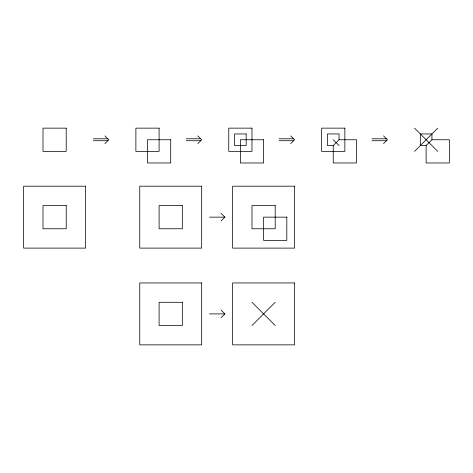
<?xml version="1.0" encoding="UTF-8"?>
<svg xmlns="http://www.w3.org/2000/svg" width="473" height="473" viewBox="0 0 473 473"><rect width="100%" height="100%" fill="white"/><g stroke="black" fill="none" stroke-linecap="round" stroke-linejoin="round"><path stroke-width="0.71" d="M104.917 143.621L108.79 139.748L104.917 135.881M197.803 143.621L201.669 139.748L197.803 135.881M290.682 143.621L294.549 139.748L290.682 135.881M221.021 221.021L224.888 217.148L221.021 213.282M333.252 145.554L339.052 139.748L356.471 139.748L356.471 162.972L333.252 162.972L333.252 145.554L327.446 145.554L327.446 133.948L339.052 133.948L339.052 139.748M383.562 143.621L387.428 139.748L383.562 135.881M221.021 317.767L224.888 313.901L221.021 310.028M414.519 151.36L437.738 128.142M426.132 145.554L431.938 139.748L449.35 139.748L449.35 162.972L426.132 162.972L426.132 145.554L420.326 145.554L420.326 133.948L431.938 133.948L431.938 139.748M251.979 325.513L275.197 302.288M93.311 138.784L107.82 138.784M186.191 138.784L200.7 138.784M279.07 138.784L293.585 138.784M371.949 138.784L386.465 138.784M93.311 140.718L107.82 140.718M186.191 140.718L200.7 140.718M279.07 140.718L293.585 140.718M371.949 140.718L386.465 140.718M209.409 217.148L224.888 217.148M209.409 313.901L224.888 313.901M414.519 128.142L437.738 151.36M333.252 139.748L339.052 145.554M251.979 302.288L275.197 325.513M66.22 128.142L43.002 128.142L43.002 151.36L66.22 151.36L66.22 128.142M159.099 128.142L135.881 128.142L135.881 151.36L159.099 151.36L159.099 128.142M251.979 128.142L228.761 128.142L228.761 151.36L251.979 151.36L251.979 128.142M344.858 128.142L321.64 128.142L321.64 151.36L344.858 151.36L344.858 128.142M246.173 133.948L234.567 133.948L234.567 145.554L246.173 145.554L246.173 133.948M170.712 139.748L147.487 139.748L147.487 162.972L170.712 162.972L170.712 139.748M263.591 139.748L240.373 139.748L240.373 162.972L263.591 162.972L263.591 139.748M85.572 186.191L23.65 186.191L23.65 248.112L85.572 248.112L85.572 186.191M201.669 186.191L139.748 186.191L139.748 248.112L201.669 248.112L201.669 186.191M294.549 186.191L232.627 186.191L232.627 248.112L294.549 248.112L294.549 186.191M66.22 205.542L43.002 205.542L43.002 228.761L66.22 228.761L66.22 205.542M182.318 205.542L159.099 205.542L159.099 228.761L182.318 228.761L182.318 205.542M275.197 205.542L251.979 205.542L251.979 228.761L275.197 228.761L275.197 205.542M286.809 217.148L263.591 217.148L263.591 240.373L286.809 240.373L286.809 217.148M201.669 282.943L139.748 282.943L139.748 344.858L201.669 344.858L201.669 282.943M294.549 282.943L232.627 282.943L232.627 344.858L294.549 344.858L294.549 282.943M182.318 302.288L159.099 302.288L159.099 325.513L182.318 325.513L182.318 302.288"/></g></svg>
